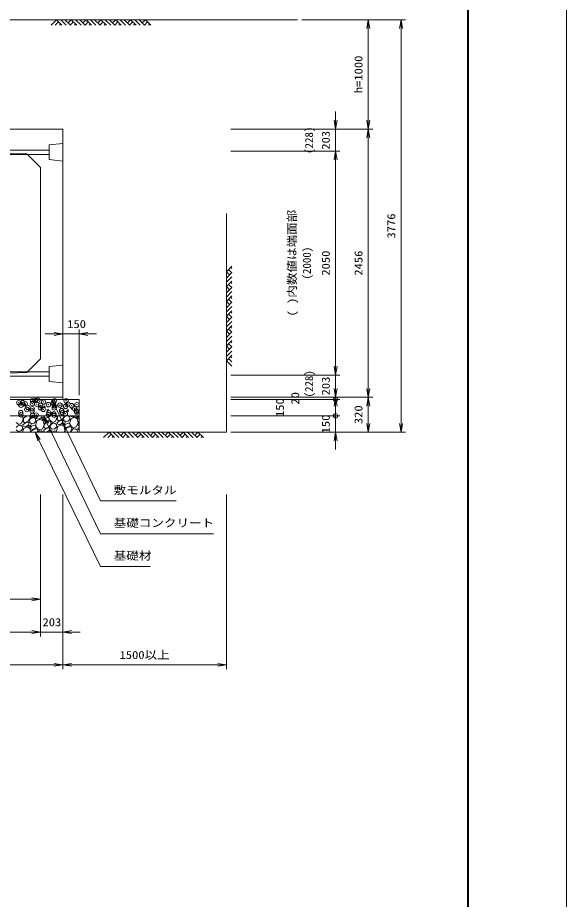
# Model space of a CAD drawing. Units: millimetres at full size. Extents: x 0 to 33600, y -27760 to -4000.
# Drawn here: x 28571 to 33600, y -16804 to -8730 of the extents above; entities that cross this region are included whole.
import ezdxf
from ezdxf.enums import TextEntityAlignment as Align

# ---------------------------------------------------------------- set-up
doc = ezdxf.new("R2010")
doc.units = ezdxf.units.MM
doc.header["$LTSCALE"] = 80.0044
doc.header["$PDMODE"] = 32
doc.header["$PDSIZE"] = 40
doc.linetypes.add('DASHED_SPACED', pattern=[12, 6, -6])
for name, color, linetype, lineweight in [('0_2', 4, 'Continuous', 13), ('Defpoints_5', 5, 'Continuous', 13), ('図枠', 1, 'Continuous', 40), ('寸法', 6, 'Continuous', 13), ('ﾊｯﾁﾝｸﾞ', 4, 'Continuous', 9)]:
    doc.layers.add(name, color=color, linetype=linetype, lineweight=lineweight)
doc.styles.add('ＭＳ ゴシック', font='')
doc.styles.get('ＭＳ ゴシック').set_extended_font_data('MS Gothic')

# ---------------------------------------------------------------- blocks, each defined once
blk = doc.blocks.new('open_arrow')
at = {"color": 0, "linetype": 'Continuous', "lineweight": -2}
blk.add_lwpolyline([(7.5, 1.25), (0, 0), (7.5, -1.25)], dxfattribs=at)
blk = doc.blocks.new('dimension_origin')
at = {"color": 0, "linetype": 'Continuous', "lineweight": -2}
blk.add_circle((0, 0), 1.25, dxfattribs=at)

msp = doc.modelspace()

# ---------------------------------------------------------------- linework, layer by layer
at = {"layer": '0_2'}
msp.add_line((31135, -8750), (19545, -8750), dxfattribs=at)
at = {"layer": '0_2', "linetype": 'DASHED_SPACED'}
for p, q in [((28860, -9943), (27980, -9943)), ((28860, -9983), (27980, -9983)), ((28860, -11973), (27980, -11973)), ((28860, -12013), (27980, -12013))]:
    msp.add_line(p, q, dxfattribs=at)
at = {"layer": '0_2', "color": 3}
msp.add_lwpolyline([(27980, -9750), (28985, -9750), (28985, -12206), (27980, -12206)], close=True, dxfattribs=at)
at = {"layer": '0_2', "linetype": 'DASHED_SPACED'}
for points in [[(28985, -10043), (28860, -10030.5), (28860, -9895.5), (28985, -9883)], [(28985, -11913), (28860, -11925.5), (28860, -12060.5), (28985, -12073)]]:
    msp.add_lwpolyline(points, close=True, dxfattribs=at)
at = {"layer": '0_2', "color": 3}
msp.add_lwpolyline([(27980, -9953), (28657, -9978), (28782, -10103), (28782, -11853), (28657, -11978), (27980, -12003)], dxfattribs=at)
at = {"layer": '0_2'}
msp.add_lwpolyline([(29135, -12526), (30485, -12526), (30485, -10523)], dxfattribs=at)
at = {"layer": '0_2', "color": 7}
for points in [[(20645, -12226), (21872.5, -12226), (21872.5, -12806), (23272.5, -12806), (23272.5, -12226), (28985.5, -12226), (27807.5, -12226), (29135, -12226), (29135, -12376), (27957.5, -12376), (29135.5, -12376), (23422.5, -12376), (23422.5, -12956), (21722.5, -12956), (21722.5, -12376), (20645, -12376)], [(23272.5, -12226), (28985.5, -12226), (28985.5, -12206), (23272.5, -12206)], [(23422.5, -12526), (29135.5, -12526), (29135.5, -12376), (23422.5, -12376)]]:
    msp.add_lwpolyline(points, close=True, dxfattribs=at)
at = {"layer": 'Defpoints_5'}
msp.add_lwpolyline([(0, -27760), (33600, -27760), (33600, -4000), (0, -4000)], close=True, dxfattribs=at)
at = {"layer": '図枠'}
msp.add_lwpolyline([(900, -26860), (32700, -26860), (32700, -4900), (900, -4900)], close=True, dxfattribs=at)
at = {"layer": '寸法'}
for p, q in [((31175, -8750), (32125, -8750)), ((31175, -8750), (31825, -8750)), ((31785, -9750), (31785, -8750)), ((32085, -8750), (32085, -12526)), ((31485, -10113), (31485, -9590)), ((30525, -9750), (31825, -9750)), ((30525, -9750), (31825, -9750)), ((30525, -9750), (31525, -9750)), ((31785, -9750), (31785, -12206)), ((30525, -9953), (31525, -9953)), ((30525, -9953), (31525, -9953)), ((31485, -9953), (31485, -12003)), ((28825, -11626), (29295, -11626)), ((28985, -12166), (28985, -11586)), ((29135, -12186), (29135, -11586)), ((31485, -11843), (31485, -12366)), ((30525, -12003), (31525, -12003)), ((30525, -12003), (31525, -12003)), ((31485, -12306), (31485, -12046)), ((30525, -12206), (31825, -12206)), ((30525, -12206), (31525, -12206)), ((30525, -12206), (31825, -12206)), ((30525, -12206), (31525, -12206)), ((30525, -12226), (31525, -12226)), ((30525, -12226), (31525, -12226)), ((31485, -12226), (31485, -12376)), ((31785, -12206), (31785, -12526)), ((31485, -12296), (31485, -12686)), ((30525, -12376), (31525, -12376)), ((30525, -12376), (31525, -12376)), ((30525, -12526), (32125, -12526)), ((30525, -12526), (31825, -12526)), ((30525, -12526), (31525, -12526)), ((28782, -13096), (28782, -14396)), ((28782, -13096), (28782, -14096)), ((28782, -13096), (28782, -14396)), ((28985, -13096), (28985, -14696)), ((28985, -13096), (28985, -14396)), ((28985, -13096), (28985, -14696)), ((30485, -13096), (30485, -14696)), ((27980, -14056), (28782, -14056)), ((28782, -14356), (20998, -14356)), ((28622, -14356), (29145, -14356)), ((28985, -14656), (20795, -14656)), ((28985, -14656), (30485, -14656))]:
    msp.add_line(p, q, dxfattribs=at)
for points in [[(28882, -12226), (28916.84, -12298.01), (29332, -13156), (30025.33, -13156)], [(28807, -12376), (28841.98, -12447.95), (29332, -13456), (30365.33, -13456)], [(28732, -12526), (28767.07, -12597.9), (29332, -13756), (29785.33, -13756)]]:
    msp.add_lwpolyline(points, dxfattribs=at)
at = {"layer": 'ﾊｯﾁﾝｸﾞ'}
for p, q in [((28877.35, -8800), (28927.35, -8750)), ((28916.24, -8800), (28946.8, -8769.44)), ((28927.35, -8750), (28977.35, -8800)), ((28955.13, -8800), (28966.24, -8788.89)), ((28966.24, -8750), (29016.24, -8800)), ((29005.13, -8750), (29055.13, -8800)), ((29034.18, -8779.05), (29063.24, -8750)), ((29053.63, -8798.5), (29082.68, -8769.44)), ((29063.24, -8750), (29113.24, -8800)), ((29091.02, -8800), (29102.13, -8788.89)), ((29102.13, -8750), (29152.13, -8800)), ((29141.02, -8750), (29191.02, -8800)), ((29170.07, -8779.05), (29199.12, -8750)), ((29189.51, -8798.5), (29218.56, -8769.44)), ((29199.12, -8750), (29249.12, -8800)), ((29226.9, -8800), (29238.01, -8788.89)), ((29238.01, -8750), (29288.01, -8800)), ((29276.9, -8750), (29326.9, -8800)), ((29305.95, -8779.05), (29335, -8750)), ((29325.39, -8798.5), (29354.44, -8769.44)), ((29335, -8750), (29385, -8800)), ((29362.78, -8800), (29373.89, -8788.89)), ((29373.89, -8750), (29423.89, -8800)), ((29412.78, -8750), (29462.78, -8800)), ((29441.83, -8779.05), (29470.88, -8750)), ((29461.28, -8798.5), (29490.33, -8769.44)), ((29470.88, -8750), (29520.88, -8800)), ((29498.66, -8800), (29509.77, -8788.89)), ((29509.77, -8750), (29559.77, -8800)), ((29548.66, -8750), (29598.66, -8800)), ((29577.71, -8779.05), (29606.76, -8750)), ((29597.16, -8798.5), (29626.21, -8769.44)), ((29606.76, -8750), (29656.76, -8800)), ((29634.54, -8800), (29645.65, -8788.89)), ((29645.65, -8750), (29695.65, -8800)), ((29684.54, -8750), (29734.54, -8800)), ((29713.59, -8779.05), (29742.65, -8750)), ((29733.04, -8798.5), (29762.09, -8769.44)), ((29742.65, -8750), (29792.65, -8800)), ((29770.43, -8800), (29781.54, -8788.89)), ((30485, -11056.36), (30535, -11006.36)), ((30514.05, -11085.41), (30485, -11056.36)), ((30533.5, -11065.97), (30504.44, -11036.91)), ((30535, -11028.58), (30523.89, -11017.47)), ((30485, -11114.46), (30535, -11064.46)), ((30485, -11153.35), (30535, -11103.35)), ((30485, -11192.24), (30535, -11142.24)), ((30514.05, -11221.29), (30485, -11192.24)), ((30485, -11250.34), (30535, -11200.34)), ((30533.5, -11201.85), (30504.44, -11172.8)), ((30535, -11164.46), (30523.89, -11153.35)), ((30485, -11289.23), (30535, -11239.23)), ((30485, -11328.12), (30535, -11278.12)), ((30535, -11300.34), (30523.89, -11289.23)), ((30514.05, -11357.17), (30485, -11328.12)), ((30485, -11386.23), (30535, -11336.23)), ((30485, -11425.12), (30535, -11375.12)), ((30533.5, -11337.73), (30504.44, -11308.68)), ((30485, -11464.01), (30535, -11414.01)), ((30514.05, -11493.06), (30485, -11464.01)), ((30533.5, -11473.61), (30504.44, -11444.56)), ((30535, -11436.23), (30523.89, -11425.12)), ((30485, -11522.11), (30535, -11472.11)), ((30485, -11561), (30535, -11511)), ((30485, -11599.89), (30535, -11549.89)), ((30514.05, -11628.94), (30485, -11599.89)), ((30485, -11657.99), (30535, -11607.99)), ((30533.5, -11609.49), (30504.44, -11580.44)), ((30535, -11572.11), (30523.89, -11561)), ((30485, -11696.88), (30535, -11646.88)), ((30485, -11735.77), (30535, -11685.77)), ((30535, -11707.99), (30523.89, -11696.88)), ((30514.05, -11764.82), (30485, -11735.77)), ((30485, -11793.87), (30535, -11743.87)), ((30485, -11832.76), (30535, -11782.76)), ((30533.5, -11745.38), (30504.44, -11716.32)), ((30485, -11871.65), (30535, -11821.65)), ((30535, -11882.76), (30504.44, -11852.21)), ((30535, -11843.87), (30523.89, -11832.76)), ((30535, -11921.65), (30485, -11871.65)), ((28591.59, -12267.76), (28609.38, -12270.52)), ((28591.62, -12267.74), (28607.19, -12251.5)), ((28609.38, -12270.52), (28607.17, -12251.53)), ((28632.3, -12276.6), (28641.94, -12265.11)), ((28644.25, -12277.65), (28641.94, -12265.11)), ((28720.24, -12240.88), (28734.25, -12235.51)), ((28720.24, -12240.88), (28730.19, -12247.59)), ((28730.19, -12247.59), (28734.24, -12235.51)), ((29007.67, -12256.9), (29021.67, -12251.53)), ((29007.67, -12256.9), (29017.62, -12263.61)), ((29017.62, -12263.61), (29021.67, -12251.53)), ((28632.3, -12276.6), (28644.25, -12277.64)), ((28775.75, -12289.15), (28785.39, -12277.66)), ((28775.75, -12289.15), (28787.71, -12290.2)), ((28787.7, -12290.2), (28785.39, -12277.66)), ((28805.04, -12300.87), (28822.83, -12303.63)), ((28805.06, -12300.84), (28820.64, -12284.61)), ((28822.83, -12303.63), (28820.62, -12284.63)), ((28839.62, -12321.41), (28853.63, -12316.03)), ((28839.62, -12321.41), (28849.57, -12328.12)), ((28849.57, -12328.12), (28853.63, -12316.03)), ((28919.2, -12301.7), (28928.84, -12290.21)), ((28919.2, -12301.7), (28931.16, -12302.75)), ((28931.16, -12302.75), (28928.84, -12290.21)), ((29018.49, -12333.97), (29036.28, -12336.73)), ((29018.51, -12333.95), (29034.09, -12317.71)), ((29036.28, -12336.73), (29034.07, -12317.74)), ((29062.66, -12314.25), (29072.3, -12302.76)), ((29062.66, -12314.25), (29074.61, -12315.3)), ((29074.61, -12315.3), (29072.3, -12302.76)), ((29127.05, -12337.43), (29137.41, -12333.45)), ((29127.05, -12337.43), (29137, -12344.14)), ((29137, -12344.14), (29137.41, -12342.91)), ((28606.94, -12442.69), (28621.71, -12406.68)), ((28621.71, -12406.68), (28615.05, -12376)), ((28620.6, -12429.95), (28628.42, -12393.11)), ((28637.49, -12439.6), (28620.6, -12429.95)), ((28628.42, -12393.11), (28658.05, -12376)), ((28628.87, -12376), (28637.05, -12380.04)), ((28637.05, -12380.04), (28646.5, -12376)), ((28669.2, -12424.53), (28637.49, -12439.6)), ((28686.96, -12396.49), (28669.2, -12424.53)), ((28673.26, -12376), (28682.01, -12376.72)), ((28679.22, -12413.89), (28695.12, -12396.63)), ((28681.75, -12435.07), (28679.22, -12413.89)), ((28682.01, -12376.72), (28686.96, -12396.49)), ((28688.59, -12376), (28702.02, -12386.18)), ((28695.12, -12396.63), (28718.72, -12392.7)), ((28702.02, -12386.18), (28721.77, -12376)), ((28718.72, -12392.7), (28735.09, -12404.27)), ((28721.72, -12442.7), (28738.83, -12424.74)), ((28738.83, -12424.74), (28735.09, -12404.27)), ((28748.72, -12422.26), (28735.53, -12463.83)), ((28757.53, -12376), (28741.62, -12387.57)), ((28743.58, -12399.37), (28741.62, -12387.57)), ((28765.32, -12406.22), (28743.58, -12399.37)), ((28779.22, -12407.89), (28748.72, -12422.26)), ((28791.8, -12387.69), (28765.32, -12406.22)), ((28805.15, -12422.01), (28779.22, -12407.89)), ((28794.29, -12376), (28791.8, -12387.69)), ((28798.43, -12393.56), (28792.04, -12402.1)), ((28792.04, -12402.1), (28803.89, -12411.43)), ((28815.78, -12390.01), (28798.43, -12393.56)), ((28803.89, -12411.43), (28815.78, -12390.01)), ((28812.95, -12457.92), (28805.15, -12422.01)), ((28815.32, -12403.21), (28810.19, -12422.34)), ((28810.19, -12422.34), (28828.29, -12431.29)), ((28841.66, -12392.85), (28815.32, -12403.21)), ((28815.46, -12376), (28818.85, -12378.54)), ((28818.85, -12378.54), (28829.34, -12376)), ((28819.67, -12444.35), (28851.19, -12426.15)), ((28828.29, -12431.29), (28860.7, -12417.42)), ((28856.26, -12395.74), (28841.66, -12392.85)), ((28851.19, -12426.15), (28873.25, -12427.96)), ((28860.46, -12403.01), (28856.26, -12395.74)), ((28862.43, -12376), (28856.78, -12393.83)), ((28856.78, -12393.83), (28870.26, -12419.99)), ((28860.7, -12417.42), (28860.46, -12403.01)), ((28870.26, -12419.99), (28893.26, -12437.42)), ((28873.25, -12427.96), (28878.2, -12447.74)), ((28893.26, -12437.42), (28919.42, -12423.94)), ((28919.42, -12423.94), (28934.2, -12387.92)), ((28934.2, -12387.92), (28931.61, -12376)), ((28954.5, -12423.08), (28932.86, -12438.81)), ((28933.09, -12411.2), (28940.56, -12376)), ((28949.97, -12420.85), (28933.09, -12411.2)), ((28981.68, -12405.77), (28949.97, -12420.85)), ((28982.25, -12415.15), (28954.5, -12423.09)), ((28999.45, -12377.74), (28981.68, -12405.77)), ((28986.96, -12420.51), (28982.25, -12415.15)), ((28986.96, -12420.51), (28983.05, -12438.93)), ((28991.71, -12395.14), (29007.61, -12377.87)), ((28994.23, -12416.31), (28991.71, -12395.14)), ((28993.02, -12417.01), (29010.1, -12429.78)), ((28999.01, -12376), (28999.45, -12377.74)), ((29007.61, -12377.87), (29018.87, -12376)), ((29010.1, -12429.78), (29034.21, -12423.95)), ((29034.11, -12376), (29047.58, -12385.51)), ((29034.21, -12423.95), (29051.32, -12405.98)), ((29051.32, -12405.98), (29047.58, -12385.51)), ((29061.21, -12403.51), (29048.02, -12445.07)), ((29056.07, -12380.61), (29055.3, -12376)), ((29077.81, -12387.46), (29056.07, -12380.61)), ((29091.7, -12389.13), (29061.21, -12403.51)), ((29094.19, -12376), (29077.81, -12387.46)), ((29117.64, -12403.26), (29091.7, -12389.13)), ((29110.02, -12376), (29104.53, -12383.35)), ((29104.53, -12383.35), (29116.38, -12392.67)), ((29116.38, -12392.67), (29125.63, -12376)), ((29125.44, -12439.17), (29117.64, -12403.26)), ((29127.8, -12384.46), (29122.68, -12403.58)), ((29122.68, -12403.58), (29135.5, -12409.92)), ((29124.33, -12462.44), (29132.15, -12425.59)), ((29135.5, -12381.43), (29127.8, -12384.46)), ((29132.15, -12425.59), (29135.5, -12423.66)), ((28557.78, -12438.74), (28580.78, -12456.18)), ((28557.98, -12483.89), (28573.88, -12466.63)), ((28559.29, -12505.77), (28576.37, -12518.54)), ((28573.88, -12466.63), (28597.48, -12462.7)), ((28576.37, -12518.54), (28600.48, -12512.7)), ((28580.78, -12456.18), (28606.94, -12442.69)), ((28597.48, -12462.7), (28613.85, -12474.27)), ((28600.48, -12512.7), (28617.59, -12494.74)), ((28617.59, -12494.74), (28613.85, -12474.27)), ((28627.48, -12492.26), (28616.77, -12526)), ((28642.01, -12441.84), (28620.37, -12457.57)), ((28622.34, -12469.37), (28620.38, -12457.57)), ((28644.07, -12476.22), (28622.34, -12469.37)), ((28657.97, -12477.89), (28627.48, -12492.26)), ((28669.76, -12433.9), (28642.01, -12441.84)), ((28670.56, -12457.69), (28644.07, -12476.22)), ((28683.91, -12492.01), (28657.97, -12477.89)), ((28674.47, -12439.27), (28669.76, -12433.9)), ((28674.47, -12439.27), (28670.56, -12457.69)), ((28677.19, -12463.56), (28670.8, -12472.1)), ((28670.8, -12472.1), (28682.65, -12481.43)), ((28694.53, -12460.01), (28677.19, -12463.56)), ((28680.53, -12435.77), (28697.61, -12448.54)), ((28682.65, -12481.43), (28694.53, -12460.01)), ((28691.29, -12526), (28683.91, -12492.01)), ((28694.07, -12473.21), (28688.95, -12492.34)), ((28688.95, -12492.34), (28707.05, -12501.29)), ((28720.42, -12462.85), (28694.07, -12473.21)), ((28695.95, -12526), (28698.42, -12514.35)), ((28697.61, -12448.54), (28721.72, -12442.7)), ((28698.42, -12514.35), (28729.95, -12496.15)), ((28707.05, -12501.29), (28739.46, -12487.42)), ((28735.02, -12465.74), (28720.42, -12462.85)), ((28729.95, -12496.15), (28752.01, -12497.96)), ((28739.22, -12473.01), (28735.02, -12465.74)), ((28735.53, -12463.83), (28749.02, -12489.99)), ((28739.46, -12487.42), (28739.22, -12473.01)), ((28749.02, -12489.99), (28772.02, -12507.42)), ((28752.01, -12497.96), (28756.96, -12517.74)), ((28765.12, -12517.87), (28788.72, -12513.95)), ((28772.02, -12507.42), (28798.18, -12493.94)), ((28788.72, -12513.95), (28805.09, -12525.51)), ((28798.18, -12493.94), (28812.95, -12457.92)), ((28833.25, -12493.08), (28811.62, -12508.81)), ((28813.58, -12520.61), (28811.62, -12508.81)), ((28811.84, -12481.2), (28819.67, -12444.35)), ((28828.73, -12490.85), (28811.84, -12481.2)), ((28860.44, -12475.77), (28828.73, -12490.85)), ((28861, -12485.15), (28833.25, -12493.09)), ((28861.8, -12508.93), (28837.4, -12526)), ((28878.2, -12447.74), (28860.44, -12475.77)), ((28865.72, -12490.51), (28861, -12485.15)), ((28865.72, -12490.51), (28861.8, -12508.93)), ((28885.78, -12511.26), (28868.43, -12514.81)), ((28870.47, -12465.14), (28886.36, -12447.87)), ((28872.99, -12486.31), (28870.47, -12465.14)), ((28871.78, -12487.01), (28888.85, -12499.78)), ((28877.59, -12526), (28885.78, -12511.26)), ((28911.66, -12514.09), (28885.32, -12524.46)), ((28886.36, -12447.87), (28909.96, -12443.95)), ((28888.85, -12499.78), (28912.96, -12493.95)), ((28909.96, -12443.95), (28926.34, -12455.51)), ((28926.26, -12516.98), (28911.66, -12514.09)), ((28912.96, -12493.95), (28930.08, -12475.98)), ((28930.08, -12475.98), (28926.34, -12455.51)), ((28939.96, -12473.51), (28926.78, -12515.07)), ((28934.82, -12450.61), (28932.86, -12438.81)), ((28956.56, -12457.46), (28934.82, -12450.61)), ((28970.46, -12459.13), (28939.96, -12473.51)), ((28983.05, -12438.93), (28956.56, -12457.46)), ((28996.4, -12473.26), (28970.46, -12459.13)), ((28989.67, -12444.81), (28983.29, -12453.35)), ((28983.29, -12453.35), (28995.14, -12462.67)), ((29007.02, -12441.26), (28989.67, -12444.81)), ((28995.14, -12462.67), (29007.02, -12441.26)), ((29004.2, -12509.17), (28996.4, -12473.26)), ((28997.29, -12526), (29004.2, -12509.17)), ((29006.56, -12454.46), (29001.44, -12473.58)), ((29001.44, -12473.58), (29019.53, -12482.53)), ((29004.45, -12526), (29010.91, -12495.59)), ((29032.91, -12444.09), (29006.56, -12454.46)), ((29010.91, -12495.59), (29042.43, -12477.39)), ((29019.53, -12482.53), (29051.95, -12468.67)), ((29047.51, -12446.98), (29032.91, -12444.09)), ((29042.43, -12477.39), (29064.5, -12479.21)), ((29051.71, -12454.26), (29047.51, -12446.98)), ((29048.02, -12445.07), (29061.51, -12471.23)), ((29051.95, -12468.67), (29051.71, -12454.26)), ((29069.45, -12498.98), (29052.33, -12526)), ((29061.51, -12471.23), (29084.51, -12488.67)), ((29061.71, -12516.38), (29077.61, -12499.12)), ((29064.5, -12479.21), (29069.45, -12498.98)), ((29077.61, -12499.12), (29101.21, -12495.19)), ((29084.51, -12488.67), (29110.67, -12475.18)), ((29101.21, -12495.19), (29117.58, -12506.75)), ((29110.67, -12475.18), (29125.44, -12439.17)), ((29121.1, -12526), (29117.58, -12506.75)), ((29135.5, -12481.77), (29124.11, -12490.05)), ((29126.07, -12501.85), (29124.11, -12490.05)), ((29135.5, -12468.82), (29124.33, -12462.44)), ((29135.5, -12504.82), (29126.07, -12501.85)), ((28756.96, -12517.74), (28751.72, -12526)), ((28757.64, -12526), (28765.12, -12517.87)), ((28805.18, -12526), (28805.09, -12525.51)), ((28830.69, -12526), (28813.58, -12520.61)), ((28868.43, -12514.81), (28862.04, -12523.35)), ((28862.04, -12523.35), (28865.42, -12526)), ((28885.32, -12524.46), (28884.9, -12526)), ((28930.46, -12524.26), (28926.26, -12516.98)), ((28926.78, -12515.07), (28932.41, -12526)), ((28930.49, -12526), (28930.46, -12524.26)), ((29062.86, -12526), (29061.71, -12516.38)), ((29131.21, -12524.75), (29130.81, -12526)), ((29135.5, -12522.73), (29131.21, -12524.75)), ((29358.79, -12576), (29408.79, -12526)), ((29397.68, -12576), (29428.23, -12545.44)), ((29408.79, -12526), (29458.79, -12576)), ((29436.57, -12576), (29447.68, -12564.89)), ((29447.68, -12526), (29497.68, -12576)), ((29486.57, -12526), (29536.57, -12576)), ((29515.62, -12555.05), (29544.67, -12526)), ((29535.06, -12574.5), (29564.11, -12545.44)), ((29544.67, -12526), (29594.67, -12576)), ((29572.45, -12576), (29583.56, -12564.89)), ((29583.56, -12526), (29633.56, -12576)), ((29622.45, -12526), (29672.45, -12576)), ((29651.5, -12555.05), (29680.55, -12526)), ((29670.94, -12574.5), (29699.99, -12545.44)), ((29680.55, -12526), (29730.55, -12576)), ((29708.33, -12576), (29719.44, -12564.89)), ((29719.44, -12526), (29769.44, -12576)), ((29758.33, -12526), (29808.33, -12576)), ((29787.38, -12555.05), (29816.43, -12526)), ((29806.83, -12574.5), (29835.88, -12545.44)), ((29816.43, -12526), (29866.43, -12576)), ((29844.21, -12576), (29855.32, -12564.89)), ((29855.32, -12526), (29905.32, -12576)), ((29894.21, -12526), (29944.21, -12576)), ((29923.26, -12555.05), (29952.31, -12526)), ((29942.71, -12574.5), (29971.76, -12545.44)), ((29952.31, -12526), (30002.31, -12576)), ((29980.09, -12576), (29991.2, -12564.89)), ((29991.2, -12526), (30041.2, -12576)), ((30030.09, -12526), (30080.09, -12576)), ((30059.14, -12555.05), (30088.2, -12526)), ((30078.59, -12574.5), (30107.64, -12545.44)), ((30088.2, -12526), (30138.2, -12576)), ((30115.98, -12576), (30127.09, -12564.89)), ((30127.09, -12526), (30177.09, -12576)), ((30165.98, -12526), (30215.98, -12576)), ((30195.03, -12555.05), (30224.08, -12526)), ((30214.47, -12574.5), (30243.52, -12545.44)), ((30224.08, -12526), (30274.08, -12576)), ((30251.86, -12576), (30262.97, -12564.89))]:
    msp.add_line(p, q, dxfattribs=at)
for p in [(28580.99, -12256.15), (28602.25, -12279.56), (28617.22, -12254.97), (28640.26, -12265.07), (28706.12, -12264.56), (28707.3, -12239.52), (28733.86, -12234.95), (28747.03, -12269.58), (28757.37, -12232.93), (28781.78, -12278.86), (28808.81, -12250.48), (28853.79, -12274.09), (28898.42, -12258.84), (28906.81, -12285.21), (28909.83, -12237.68), (28956.88, -12278.62), (28960.56, -12278.6), (29011.28, -12289.26), (29015.06, -12238.82), (29032.63, -12268.65), (29067.32, -12283.11), (29113.97, -12275.18), (28599.81, -12346.14), (28601.31, -12367.27), (28654.69, -12318.41), (28665.15, -12298.88), (28703.69, -12331.14), (28704.76, -12311.81), (28708.08, -12371.78), (28741.53, -12368.87), (28780.5, -12301.84), (28806.38, -12317.06), (28854.2, -12364.09), (28858.17, -12348.85), (28904.27, -12357.5), (28904.97, -12370.84), (28907.4, -12304.26), (28974.8, -12328.83), (28980.01, -12347.53), (29008.85, -12355.84), (29091.44, -12308.81), (29106.32, -12330.9), (29111.53, -12341.76)]:
    msp.add_point(p, dxfattribs=at)

# ---------------------------------------------------------------- block references
at = {"layer": '寸法'}
for name, p, xscale, yscale, rotation in [('open_arrow', (31785, -8750), 10.7, 10.7, 270), ('open_arrow', (32085, -8750), 10.7, 10.7, 270), ('open_arrow', (31485, -9750), 10.7, 10.7, 90), ('open_arrow', (31785, -9750), 10.7, 10.7, 90), ('open_arrow', (31785, -9750), 10.7, 10.7, 270), ('open_arrow', (31485, -9953), 10.7, 10.7, 270), ('open_arrow', (31485, -9953), 10.7, 10.7, 270), ('open_arrow', (28985, -11626), 10.7, 10.7, 180), ('open_arrow', (31485, -12003), 10.7, 10.7, 90), ('open_arrow', (31485, -12003), 10.7, 10.7, 90), ('open_arrow', (31485, -12206), 10.7, 10.7, 90), ('open_arrow', (31785, -12206), 10.7, 10.7, 90), ('open_arrow', (28882, -12226), 10.7, 10.7, 295.8), ('dimension_origin', (31485, -12226), 16, 16, 270), ('dimension_origin', (31485, -12226), 16, 16, 270), ('open_arrow', (31485, -12206), 10.7, 10.7, 270), ('open_arrow', (31785, -12206), 10.7, 10.7, 270), ('open_arrow', (28807, -12376), 10.7, 10.7, 295.9), ('dimension_origin', (31485, -12376), 16, 16, 90), ('dimension_origin', (31485, -12376), 16, 16, 90), ('open_arrow', (31785, -12526), 10.7, 10.7, 90), ('open_arrow', (32085, -12526), 10.7, 10.7, 90), ('open_arrow', (28732, -12526), 10.7, 10.7, 296), ('open_arrow', (31485, -12526), 10.7, 10.7, 270), ('open_arrow', (28782, -14056), 10.7, 10.7, 180), ('open_arrow', (28782, -14356), 10.7, 10.7, 180), ('open_arrow', (28782, -14356), 10.7, 10.7, 180), ('open_arrow', (28985, -14656), 10.7, 10.7, 180), ('open_arrow', (30485, -14656), 10.7, 10.7, 180)]:
    msp.add_blockref(name, p, dxfattribs=dict(at, xscale=xscale, yscale=yscale, rotation=rotation))
at = {"layer": '寸法', "xscale": 10.7, "yscale": 10.7}
for p in [(29135, -11626), (28985, -14356), (28985, -14656)]:
    msp.add_blockref('open_arrow', p, dxfattribs=at)

# ---------------------------------------------------------------- texts
at = {"layer": '寸法', "style": 'ＭＳ ゴシック', "width": 1.15}
for s, p in [('h=1000', (31695, -9250)), ('203', (31395, -9853)), ('3776', (31995, -10638)), ('2050', (31395, -10978)), ('2456', (31695, -10978)), ('203', (31395, -12103)), ('20', (31115, -12216)), ('150', (30975, -12301)), ('320', (31695, -12366)), ('150', (31395, -12451))]:
    msp.add_text(s, height=73.31, rotation=90, dxfattribs=at).set_placement(p, align=Align.MIDDLE_CENTER)
at = {"layer": '寸法', "color": 3, "style": 'ＭＳ ゴシック'}
for s, p in [('(228)', (31205, -9853)), ('(2000)', (31185, -10978)), ('(228)', (31205, -12083))]:
    msp.add_text(s, height=73.31, rotation=90, dxfattribs=at).set_placement(p, align=Align.TOP_CENTER)
at = {"layer": '寸法', "color": 3, "style": 'ＭＳ ゴシック', "width": 1.15}
msp.add_text('( )内数値は端面部', height=73.31, rotation=90, dxfattribs=at).set_placement((31145, -10978), align=Align.BOTTOM_CENTER)
at = {"layer": '寸法', "style": 'ＭＳ ゴシック', "width": 1.15}
for s, p in [('150', (29111.5, -11536)), ('203', (28885, -14266)), ('1500以上', (29735, -14566))]:
    msp.add_text(s, height=73.31, dxfattribs=at).set_placement(p, align=Align.MIDDLE_CENTER)
for s, p in [('敷モルタル', (29452, -13116)), ('基礎コンクリート', (29452, -13416)), ('基礎材', (29452, -13716))]:
    msp.add_text(s, height=73.31, dxfattribs=at).set_placement(p, align=Align.BOTTOM_LEFT)

doc.saveas('drawing.dxf')
